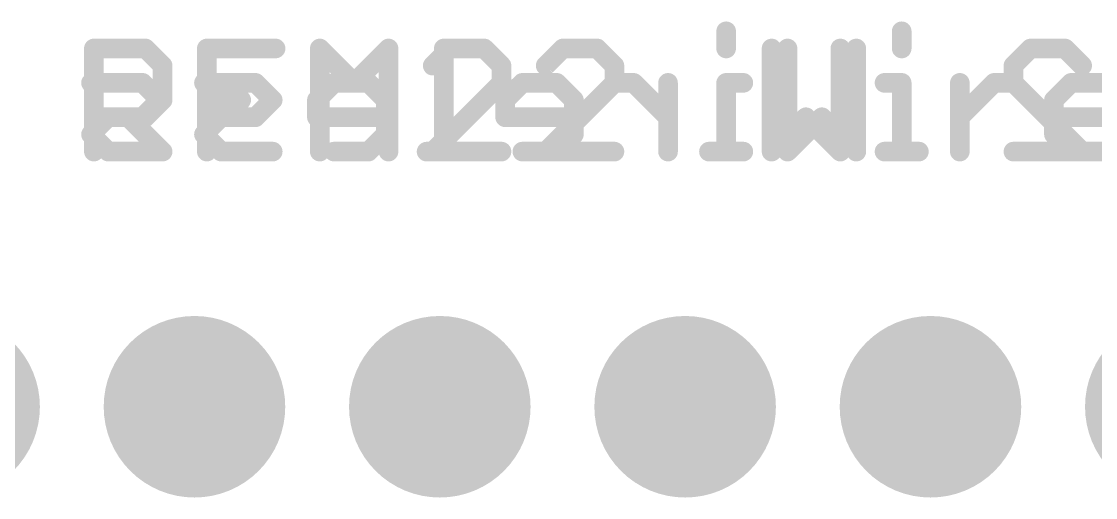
# Model space of a CAD drawing. Extents: x -19.1 to 53.5, y -15.6 to 59.8.
# Drawn here: x 18.53 to 29.65, y 14.3 to 19.23 of the extents above; entities that cross this region are included whole.
import ezdxf

# ---------------------------------------------------------------- set-up
doc = ezdxf.new("R2010")
doc.units = 0
for name, color, linetype in [('18', 110, 'CONTINUOUS'), ('21', 41, 'CONTINUOUS'), ('22', 40, 'CONTINUOUS')]:
    doc.layers.add(name, color=color, linetype=linetype)

# ---------------------------------------------------------------- blocks, each defined once
blk = doc.blocks.new('ROUNDV')
at = {"const_width": 0.5}
blk.add_lwpolyline([(0, -0.25, 1), (0, 0.25, 1), (0, -0.25)], format="xyb", dxfattribs=at)

msp = doc.modelspace()

# ---------------------------------------------------------------- linework, layer by layer
at = {"layer": '21', "const_width": 0.2032}
for points in [[(27.6423, 19.1273), (27.6423, 18.9493)], [(19.2786, 17.8816), (19.2786, 18.9493)], [(19.2786, 18.9493), (19.8125, 18.9493)], [(19.8125, 18.9493), (19.9904, 18.7714)], [(20.448, 17.8816), (20.448, 18.9493)], [(20.448, 18.9493), (21.1598, 18.9493)], [(21.6174, 17.8816), (21.6174, 18.9493)], [(21.6174, 18.9493), (21.9733, 18.5934)], [(21.9733, 18.5934), (22.3292, 18.9493)], [(22.3292, 18.9493), (22.3292, 17.8816)], [(22.9647, 18.9493), (22.7868, 18.7714)], [(23.3206, 18.9493), (22.9647, 18.9493)], [(23.4986, 18.7714), (23.3206, 18.9493)], [(24.1341, 18.9493), (23.9562, 18.7714)], [(24.49, 18.9493), (24.1341, 18.9493)], [(24.668, 18.7714), (24.49, 18.9493)], [(26.295, 18.9493), (26.295, 17.8816)], [(27.0068, 17.8816), (27.0068, 18.9493)], [(19.9904, 18.7714), (19.9904, 18.4155)], [(23.4986, 18.5934), (23.4986, 18.7714)], [(24.668, 18.5934), (24.668, 18.7714)], [(22.7868, 17.8816), (23.4986, 18.5934)], [(23.9562, 17.8816), (24.668, 18.5934)], [(27.4644, 18.5934), (27.6423, 18.5934)], [(27.6423, 18.5934), (27.6423, 17.8816)], [(28.244, 17.8816), (28.244, 18.5934)], [(28.244, 18.2375), (28.5999, 18.5934)], [(28.5999, 18.5934), (28.7778, 18.5934)], [(29.2185, 18.4155), (29.3964, 18.5934)], [(29.3964, 18.5934), (29.7523, 18.5934)], [(19.9904, 18.4155), (19.8125, 18.2375)], [(20.448, 18.4155), (20.8039, 18.4155)], [(29.2185, 18.0596), (29.2185, 18.4155)], [(19.8125, 18.2375), (19.2786, 18.2375)], [(19.6345, 18.2375), (19.9904, 17.8816)], [(26.295, 17.8816), (26.6509, 18.2375)], [(26.6509, 18.2375), (27.0068, 17.8816)], [(29.9303, 18.2375), (29.2185, 18.2375)], [(29.3964, 17.8816), (29.2185, 18.0596)], [(23.4986, 17.8816), (22.7868, 17.8816)], [(24.668, 17.8816), (23.9562, 17.8816)], [(27.4644, 17.8816), (27.8203, 17.8816)], [(29.7523, 17.8816), (29.3964, 17.8816)]]:
    msp.add_lwpolyline(points, dxfattribs=at)
at = {"layer": '21', "const_width": 0.1016}
for points in [[(27.6931, 19.1273, 1), (27.5915, 19.1273)], [(19.3294, 18.9493, 1), (19.2278, 18.9493)], [(19.2786, 19.0001, 1), (19.2786, 18.8985)], [(19.8484, 18.9852, 1), (19.7765, 18.9134)], [(19.8125, 18.8985, 1), (19.8125, 19.0001)], [(20.4988, 18.9493, 1), (20.3972, 18.9493)], [(20.448, 19.0001, 1), (20.448, 18.8985)], [(21.1598, 18.8985, 1), (21.1598, 19.0001)], [(21.6682, 18.9493, 1), (21.5666, 18.9493)], [(21.6533, 18.9852, 1), (21.5815, 18.9134)], [(22.38, 18.9493, 1), (22.2784, 18.9493)], [(22.3651, 18.9134, 1), (22.2933, 18.9852)], [(22.9647, 19.0001, 1), (22.9647, 18.8985)], [(23.0007, 18.9134, 1), (22.9288, 18.9852)], [(23.3566, 18.9852, 1), (23.2847, 18.9134)], [(23.3206, 18.8985, 1), (23.3206, 19.0001)], [(24.1341, 19.0001, 1), (24.1341, 18.8985)], [(24.1701, 18.9134, 1), (24.0982, 18.9852)], [(24.526, 18.9852, 1), (24.4541, 18.9134)], [(24.49, 18.8985, 1), (24.49, 19.0001)], [(26.3458, 18.9493, 1), (26.2442, 18.9493)], [(27.0576, 18.9493, 1), (26.956, 18.9493)], [(27.5915, 18.9493, 1), (27.6931, 18.9493)], [(20.0412, 18.7714, 1), (19.9396, 18.7714)], [(19.9545, 18.7354, 1), (20.0263, 18.8073)], [(22.7509, 18.8073, 1), (22.8227, 18.7354)], [(23.5494, 18.7714, 1), (23.4478, 18.7714)], [(23.4627, 18.7354, 1), (23.5345, 18.8073)], [(23.9203, 18.8073, 1), (23.9921, 18.7354)], [(24.7188, 18.7714, 1), (24.6172, 18.7714)], [(24.6321, 18.7354, 1), (24.7039, 18.8073)], [(23.5345, 18.5575, 1), (23.4627, 18.6293)], [(24.7039, 18.5575, 1), (24.6321, 18.6293)], [(27.4644, 18.6442, 1), (27.4644, 18.5426)], [(27.6931, 18.5934, 1), (27.5915, 18.5934)], [(27.6423, 18.5426, 1), (27.6423, 18.6442)], [(28.2948, 18.5934, 1), (28.1932, 18.5934)], [(28.5999, 18.6442, 1), (28.5999, 18.5426)], [(28.6358, 18.5575, 1), (28.564, 18.6293)], [(28.7778, 18.5426, 1), (28.7778, 18.6442)], [(29.3964, 18.6442, 1), (29.3964, 18.5426)], [(29.4323, 18.5575, 1), (29.3605, 18.6293)], [(21.9374, 18.6293, 1), (22.0092, 18.5575)], [(21.9374, 18.5575, 1), (22.0092, 18.6293)], [(23.4478, 18.5934, 1), (23.5494, 18.5934)], [(24.6172, 18.5934, 1), (24.7188, 18.5934)], [(19.9396, 18.4155, 1), (20.0412, 18.4155)], [(20.0263, 18.3795, 1), (19.9545, 18.4514)], [(20.448, 18.4663, 1), (20.448, 18.3647)], [(20.8039, 18.3647, 1), (20.8039, 18.4663)], [(29.2693, 18.4155, 1), (29.1677, 18.4155)], [(29.1826, 18.4514, 1), (29.2544, 18.3795)], [(19.2786, 18.2883, 1), (19.2786, 18.1867)], [(19.6704, 18.2734, 1), (19.5986, 18.2016)], [(19.7765, 18.2734, 1), (19.8484, 18.2016)], [(19.8125, 18.1867, 1), (19.8125, 18.2883)], [(26.6868, 18.2734, 1), (26.615, 18.2016)], [(26.6868, 18.2016, 1), (26.615, 18.2734)], [(28.2081, 18.2734, 1), (28.2799, 18.2016)], [(29.2185, 18.2883, 1), (29.2185, 18.1867)], [(29.2544, 18.0955, 1), (29.1826, 18.0236)], [(29.1677, 18.0596, 1), (29.2693, 18.0596)], [(19.2278, 17.8816, 1), (19.3294, 17.8816)], [(19.9545, 17.8457, 1), (20.0263, 17.9175)], [(20.3972, 17.8816, 1), (20.4988, 17.8816)], [(21.5666, 17.8816, 1), (21.6682, 17.8816)], [(22.2784, 17.8816, 1), (22.38, 17.8816)], [(22.7868, 17.9324, 1), (22.7868, 17.8308)], [(22.7509, 17.9175, 1), (22.8227, 17.8457)], [(23.4986, 17.8308, 1), (23.4986, 17.9324)], [(23.9562, 17.9324, 1), (23.9562, 17.8308)], [(23.9203, 17.9175, 1), (23.9921, 17.8457)], [(24.668, 17.8308, 1), (24.668, 17.9324)], [(26.2591, 17.9175, 1), (26.3309, 17.8457)], [(26.2442, 17.8816, 1), (26.3458, 17.8816)], [(26.956, 17.8816, 1), (27.0576, 17.8816)], [(26.9709, 17.8457, 1), (27.0427, 17.9175)], [(27.4644, 17.9324, 1), (27.4644, 17.8308)], [(27.5915, 17.8816, 1), (27.6931, 17.8816)], [(27.8203, 17.8308, 1), (27.8203, 17.9324)], [(28.1932, 17.8816, 1), (28.2948, 17.8816)], [(29.3964, 17.9324, 1), (29.3964, 17.8308)], [(29.3605, 17.8457, 1), (29.4323, 17.9175)]]:
    msp.add_lwpolyline(points, format="xyb", dxfattribs=at)
at = {"layer": '22', "const_width": 0.2032}
for points in [[(25.8247, 19.1273), (25.8247, 18.9493)], [(23.0791, 18.9493), (22.9012, 18.9493)], [(22.9012, 18.9493), (22.9012, 17.8816)], [(26.4602, 17.8816), (26.4602, 18.9493)], [(27.172, 18.9493), (27.172, 17.8816)], [(28.799, 18.7714), (28.977, 18.9493)], [(28.977, 18.9493), (29.3329, 18.9493)], [(29.3329, 18.9493), (29.5108, 18.7714)], [(28.799, 18.5934), (28.799, 18.7714)], [(19.7828, 18.5934), (19.2489, 18.5934)], [(19.9607, 18.4155), (19.7828, 18.5934)], [(20.9522, 18.5934), (20.4183, 18.5934)], [(21.1301, 18.4155), (20.9522, 18.5934)], [(21.7657, 18.5934), (21.5877, 18.4155)], [(22.1216, 18.5934), (21.7657, 18.5934)], [(22.2995, 18.4155), (22.1216, 18.5934)], [(23.7147, 18.5934), (23.5367, 18.4155)], [(24.0706, 18.5934), (23.7147, 18.5934)], [(24.2485, 18.4155), (24.0706, 18.5934)], [(24.8671, 18.5934), (24.6892, 18.5934)], [(25.223, 18.2375), (24.8671, 18.5934)], [(25.223, 17.8816), (25.223, 18.5934)], [(26.0026, 18.5934), (25.8247, 18.5934)], [(25.8247, 18.5934), (25.8247, 17.8816)], [(29.5108, 17.8816), (28.799, 18.5934)], [(19.7828, 18.2375), (19.9607, 18.4155)], [(20.9522, 18.2375), (21.1301, 18.4155)], [(21.5877, 18.4155), (21.5877, 18.2375)], [(22.2995, 18.0596), (22.2995, 18.4155)], [(23.5367, 18.4155), (23.5367, 18.2375)], [(24.2485, 18.0596), (24.2485, 18.4155)], [(19.2489, 18.0596), (19.4269, 18.2375)], [(19.4269, 18.2375), (19.7828, 18.2375)], [(20.4183, 18.0596), (20.5963, 18.2375)], [(20.5963, 18.2375), (20.9522, 18.2375)], [(21.5877, 18.2375), (22.2995, 18.2375)], [(23.5367, 18.2375), (24.2485, 18.2375)], [(26.8161, 18.2375), (26.4602, 17.8816)], [(27.172, 17.8816), (26.8161, 18.2375)], [(19.4269, 17.8816), (19.2489, 18.0596)], [(20.5963, 17.8816), (20.4183, 18.0596)], [(22.1216, 17.8816), (22.2995, 18.0596)], [(24.0706, 17.8816), (24.2485, 18.0596)], [(19.9607, 17.8816), (19.4269, 17.8816)], [(21.1301, 17.8816), (20.5963, 17.8816)], [(21.7657, 17.8816), (22.1216, 17.8816)], [(23.0791, 17.8816), (22.7232, 17.8816)], [(23.7147, 17.8816), (24.0706, 17.8816)], [(26.0026, 17.8816), (25.6467, 17.8816)], [(28.799, 17.8816), (29.5108, 17.8816)]]:
    msp.add_lwpolyline(points, dxfattribs=at)
at = {"layer": '22', "const_width": 0.1016}
for points in [[(25.8755, 19.1273, 1), (25.7739, 19.1273)], [(22.9012, 19.0001, 1), (22.9012, 18.8985)], [(22.952, 18.9493, 1), (22.8504, 18.9493)], [(23.0791, 18.8985, 1), (23.0791, 19.0001)], [(26.511, 18.9493, 1), (26.4094, 18.9493)], [(27.2228, 18.9493, 1), (27.1212, 18.9493)], [(28.977, 19.0001, 1), (28.977, 18.8985)], [(29.0129, 18.9134, 1), (28.941, 18.9852)], [(29.3688, 18.9852, 1), (29.2969, 18.9134)], [(29.3329, 18.8985, 1), (29.3329, 19.0001)], [(25.7739, 18.9493, 1), (25.8755, 18.9493)], [(28.8498, 18.7714, 1), (28.7482, 18.7714)], [(28.7631, 18.8073, 1), (28.8349, 18.7354)], [(29.4749, 18.7354, 1), (29.5467, 18.8073)], [(19.2489, 18.6442, 1), (19.2489, 18.5426)], [(19.8187, 18.6293, 1), (19.7469, 18.5575)], [(19.7828, 18.5426, 1), (19.7828, 18.6442)], [(20.4183, 18.6442, 1), (20.4183, 18.5426)], [(20.9881, 18.6293, 1), (20.9163, 18.5575)], [(20.9522, 18.5426, 1), (20.9522, 18.6442)], [(21.7657, 18.6442, 1), (21.7657, 18.5426)], [(21.8016, 18.5575, 1), (21.7298, 18.6293)], [(22.1575, 18.6293, 1), (22.0857, 18.5575)], [(22.1216, 18.5426, 1), (22.1216, 18.6442)], [(23.7147, 18.6442, 1), (23.7147, 18.5426)], [(23.7506, 18.5575, 1), (23.6788, 18.6293)], [(24.1065, 18.6293, 1), (24.0347, 18.5575)], [(24.0706, 18.5426, 1), (24.0706, 18.6442)], [(24.6892, 18.6442, 1), (24.6892, 18.5426)], [(24.903, 18.6293, 1), (24.8312, 18.5575)], [(24.8671, 18.5426, 1), (24.8671, 18.6442)], [(25.2738, 18.5934, 1), (25.1722, 18.5934)], [(25.8247, 18.6442, 1), (25.8247, 18.5426)], [(25.8755, 18.5934, 1), (25.7739, 18.5934)], [(26.0026, 18.5426, 1), (26.0026, 18.6442)], [(28.8349, 18.6293, 1), (28.7631, 18.5575)], [(28.7482, 18.5934, 1), (28.8498, 18.5934)], [(19.9967, 18.3795, 1), (19.9248, 18.4514)], [(19.9248, 18.3795, 1), (19.9967, 18.4514)], [(21.1661, 18.3795, 1), (21.0942, 18.4514)], [(21.0942, 18.3795, 1), (21.1661, 18.4514)], [(21.6385, 18.4155, 1), (21.5369, 18.4155)], [(21.5518, 18.4514, 1), (21.6236, 18.3795)], [(22.3503, 18.4155, 1), (22.2487, 18.4155)], [(22.2636, 18.3795, 1), (22.3355, 18.4514)], [(23.5875, 18.4155, 1), (23.4859, 18.4155)], [(23.5008, 18.4514, 1), (23.5726, 18.3795)], [(24.2993, 18.4155, 1), (24.1977, 18.4155)], [(24.2126, 18.3795, 1), (24.2844, 18.4514)], [(19.4269, 18.2883, 1), (19.4269, 18.1867)], [(19.4628, 18.2016, 1), (19.391, 18.2734)], [(19.7469, 18.2734, 1), (19.8187, 18.2016)], [(19.7828, 18.1867, 1), (19.7828, 18.2883)], [(20.5963, 18.2883, 1), (20.5963, 18.1867)], [(20.6322, 18.2016, 1), (20.5604, 18.2734)], [(20.9163, 18.2734, 1), (20.9881, 18.2016)], [(20.9522, 18.1867, 1), (20.9522, 18.2883)], [(21.5877, 18.2883, 1), (21.5877, 18.1867)], [(21.5369, 18.2375, 1), (21.6385, 18.2375)], [(22.2995, 18.1867, 1), (22.2995, 18.2883)], [(23.5367, 18.2883, 1), (23.5367, 18.1867)], [(23.4859, 18.2375, 1), (23.5875, 18.2375)], [(24.2485, 18.1867, 1), (24.2485, 18.2883)], [(25.1871, 18.2016, 1), (25.2589, 18.2734)], [(26.852, 18.2734, 1), (26.7802, 18.2016)], [(26.852, 18.2016, 1), (26.7802, 18.2734)], [(19.2849, 18.0955, 1), (19.213, 18.0236)], [(19.213, 18.0955, 1), (19.2849, 18.0236)], [(20.4543, 18.0955, 1), (20.3824, 18.0236)], [(20.3824, 18.0955, 1), (20.4543, 18.0236)], [(22.3355, 18.0236, 1), (22.2636, 18.0955)], [(24.2844, 18.0236, 1), (24.2126, 18.0955)], [(22.2487, 18.0596, 1), (22.3503, 18.0596)], [(24.1977, 18.0596, 1), (24.2993, 18.0596)], [(19.4269, 17.9324, 1), (19.4269, 17.8308)], [(19.391, 17.8457, 1), (19.4628, 17.9175)], [(19.9607, 17.8308, 1), (19.9607, 17.9324)], [(20.5963, 17.9324, 1), (20.5963, 17.8308)], [(20.5604, 17.8457, 1), (20.6322, 17.9175)], [(21.1301, 17.8308, 1), (21.1301, 17.9324)], [(21.7657, 17.9324, 1), (21.7657, 17.8308)], [(22.0857, 17.9175, 1), (22.1575, 17.8457)], [(22.1216, 17.8308, 1), (22.1216, 17.9324)], [(22.7232, 17.9324, 1), (22.7232, 17.8308)], [(22.8504, 17.8816, 1), (22.952, 17.8816)], [(23.0791, 17.8308, 1), (23.0791, 17.9324)], [(23.7147, 17.9324, 1), (23.7147, 17.8308)], [(24.0347, 17.9175, 1), (24.1065, 17.8457)], [(24.0706, 17.8308, 1), (24.0706, 17.9324)], [(25.1722, 17.8816, 1), (25.2738, 17.8816)], [(25.6467, 17.9324, 1), (25.6467, 17.8308)], [(25.7739, 17.8816, 1), (25.8755, 17.8816)], [(26.0026, 17.8308, 1), (26.0026, 17.9324)], [(26.4243, 17.9175, 1), (26.4961, 17.8457)], [(26.4094, 17.8816, 1), (26.511, 17.8816)], [(27.1212, 17.8816, 1), (27.2228, 17.8816)], [(27.1361, 17.8457, 1), (27.2079, 17.9175)], [(28.799, 17.9324, 1), (28.799, 17.8308)], [(29.4749, 17.8457, 1), (29.5467, 17.9175)], [(29.5108, 17.8308, 1), (29.5108, 17.9324)]]:
    msp.add_lwpolyline(points, format="xyb", dxfattribs=at)

# ---------------------------------------------------------------- block references
at = {"layer": '18', "xscale": 1.8796, "yscale": 1.8796}
for p in [(17.78, 15.24), (17.78, 15.24), (20.32, 15.24), (20.32, 15.24), (22.86, 15.24), (22.86, 15.24), (25.4, 15.24), (25.4, 15.24), (27.94, 15.24), (27.94, 15.24), (30.48, 15.24), (30.48, 15.24)]:
    msp.add_blockref('ROUNDV', p, dxfattribs=at)

doc.saveas('drawing.dxf')
